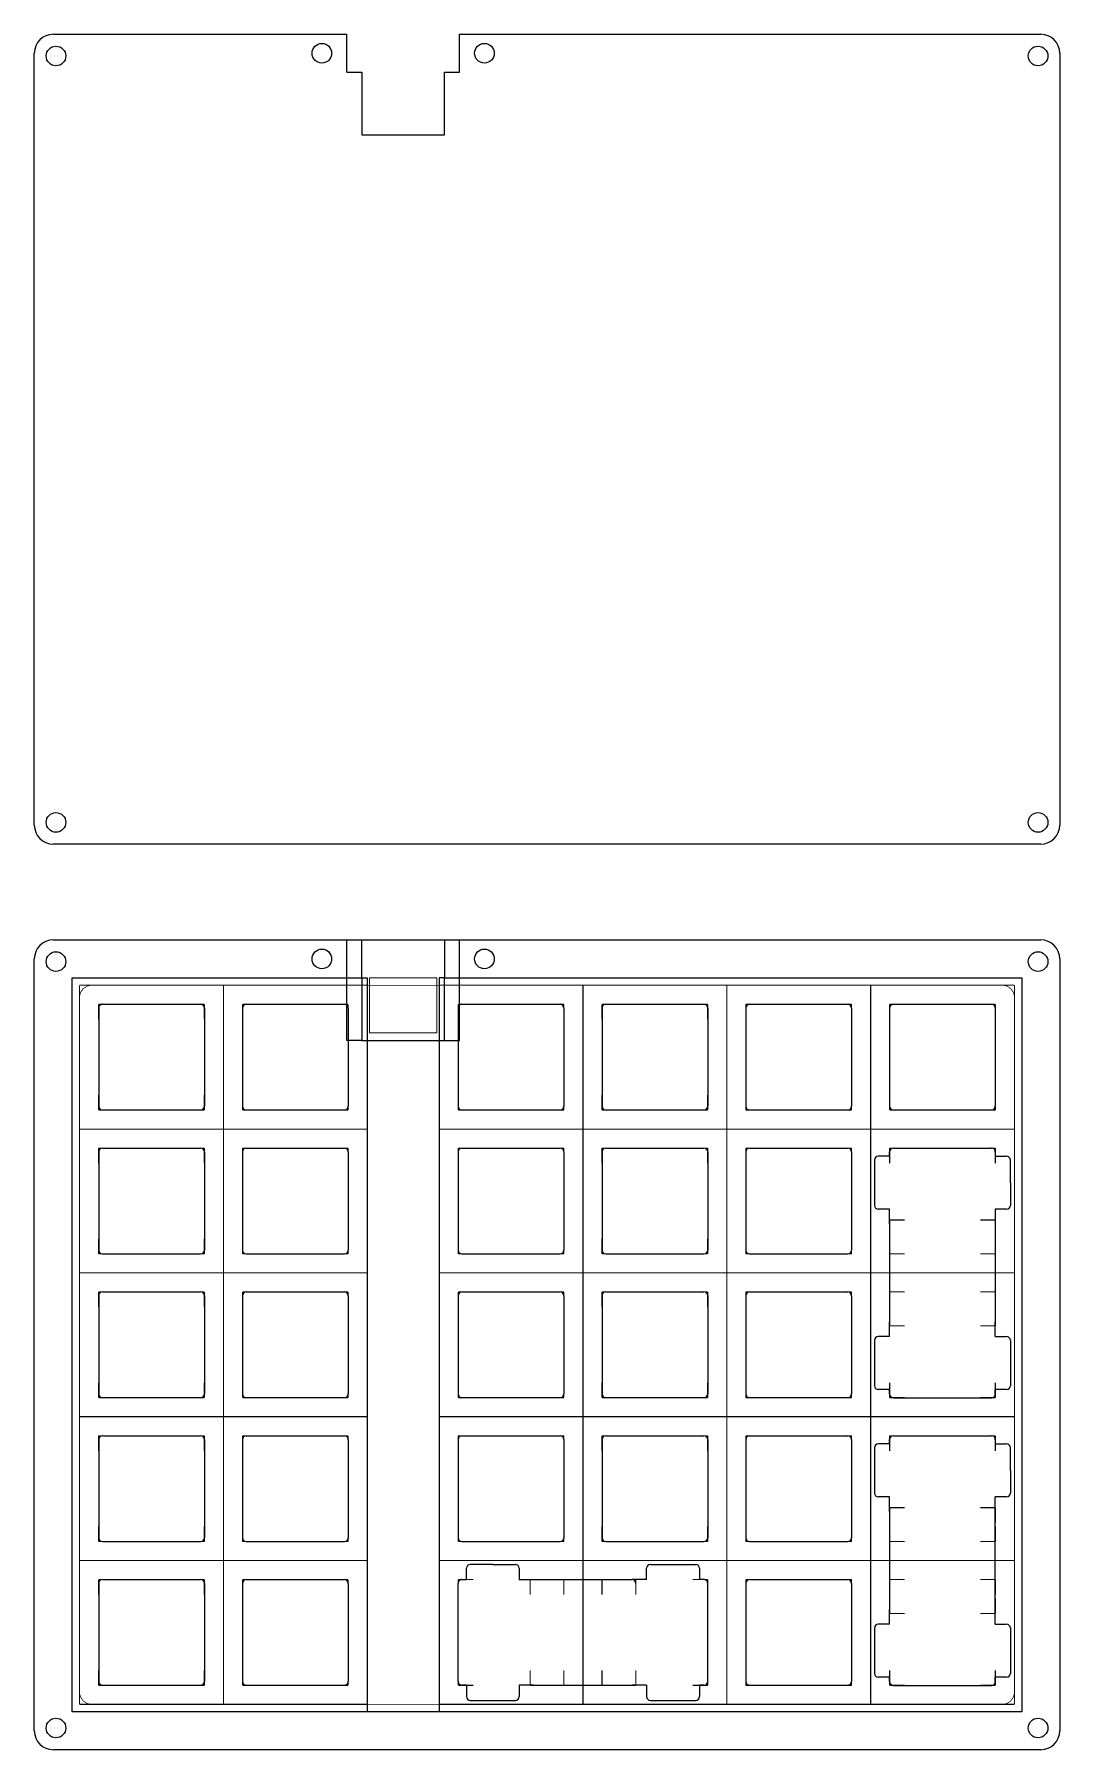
# Model space of a CAD drawing. Header units: millimetres. Extents: x 45 to 619, y 20 to 248.
# Drawn here: x 45.3 to 181.1, y 20.4 to 247.6 of the extents above; entities that cross this region are included whole.
import ezdxf

# ---------------------------------------------------------------- set-up
doc = ezdxf.new("R2010")
doc.units = ezdxf.units.MM

msp = doc.modelspace()

# ---------------------------------------------------------------- linework, layer by layer
for p, q in [((47.75, 247.56), (50.25, 247.56)), ((50.25, 247.56), (86.64, 247.56)), ((86.64, 242.55), (86.64, 247.56)), ((101.58, 247.56), (176.08, 247.56)), ((101.58, 242.55), (101.58, 247.56)), ((176.08, 247.56), (178.58, 247.56)), ((45.25, 142.81), (45.25, 245.06)), ((181.08, 245.06), (181.08, 145.31)), ((86.64, 242.55), (88.64, 242.55)), ((88.64, 242.55), (88.64, 235.25)), ((99.58, 234.25), (99.58, 242.55)), ((99.58, 242.55), (101.58, 242.55)), ((88.64, 235.25), (88.64, 234.25)), ((88.64, 234.25), (98.58, 234.25)), ((98.58, 234.25), (99.58, 234.25)), ((181.08, 145.31), (181.08, 142.81)), ((50.25, 140.31), (47.75, 140.31)), ((178.58, 140.31), (50.25, 140.31)), ((47.75, 127.61), (50.25, 127.61)), ((50.25, 127.61), (88.64, 127.61)), ((86.64, 122.6), (86.64, 127.61)), ((88.64, 122.6), (88.64, 127.61)), ((88.64, 127.61), (99.58, 127.61)), ((99.58, 127.61), (99.58, 122.6)), ((99.58, 127.61), (176.08, 127.61)), ((101.58, 122.6), (101.58, 127.61)), ((176.08, 127.61), (178.58, 127.61)), ((45.25, 22.86), (45.25, 125.11)), ((181.08, 125.11), (181.08, 25.36)), ((50.25, 25.36), (50.25, 122.61)), ((50.25, 122.61), (51.25, 122.61)), ((51.25, 122.61), (88.64, 122.6)), ((86.64, 114.3), (86.64, 122.6)), ((88.64, 122.6), (88.64, 115.3)), ((88.64, 122.6), (89.34, 122.6)), ((89.34, 122.6), (89.35, 26.36)), ((99.58, 122.6), (98.88, 122.6)), ((98.88, 122.6), (98.88, 25.36)), ((99.58, 114.3), (99.58, 122.6)), ((99.58, 122.6), (175.08, 122.6)), ((101.58, 114.3), (101.58, 122.6)), ((175.08, 122.6), (176.08, 122.6)), ((176.08, 122.6), (176.08, 26.36)), ((53.78, 118.59), (53.78, 105.59)), ((54.28, 119.09), (67.28, 119.09)), ((67.78, 118.59), (67.78, 105.59)), ((72.83, 118.59), (72.83, 105.59)), ((73.33, 119.09), (86.33, 119.09)), ((86.83, 118.59), (86.83, 105.59)), ((101.4, 118.59), (101.4, 105.59)), ((101.9, 119.09), (114.9, 119.09)), ((115.4, 118.59), (115.4, 105.59)), ((120.45, 118.59), (120.45, 105.59)), ((120.95, 119.09), (133.95, 119.09)), ((134.45, 118.59), (134.45, 105.59)), ((139.5, 118.59), (139.5, 105.59)), ((140, 119.09), (153, 119.09)), ((153.5, 118.59), (153.5, 105.59)), ((158.55, 118.59), (158.55, 105.59)), ((159.05, 119.09), (172.05, 119.09)), ((172.55, 118.59), (172.55, 105.59)), ((88.64, 114.3), (86.64, 114.3)), ((88.64, 115.3), (88.64, 114.3)), ((88.64, 114.3), (98.58, 114.3)), ((98.58, 114.3), (99.58, 114.3)), ((99.58, 114.3), (101.58, 114.3)), ((54.28, 105.09), (67.28, 105.09)), ((73.33, 105.09), (86.33, 105.09)), ((101.9, 105.09), (114.9, 105.09)), ((120.95, 105.09), (133.95, 105.09)), ((140, 105.09), (153, 105.09)), ((159.05, 105.09), (172.05, 105.09)), ((54.28, 100.04), (67.28, 100.04)), ((73.33, 100.04), (86.33, 100.04)), ((101.9, 100.04), (114.9, 100.04)), ((120.95, 100.04), (133.95, 100.04)), ((140, 100.04), (153, 100.04)), ((159.05, 100.04), (172.05, 100.04)), ((172.55, 100.04), (172.55, 100.04)), ((53.78, 99.54), (53.78, 86.54)), ((67.78, 99.54), (67.78, 86.54)), ((72.83, 99.54), (72.83, 86.54)), ((86.83, 99.54), (86.83, 86.54)), ((101.4, 99.54), (101.4, 86.54)), ((115.4, 99.54), (115.4, 86.54)), ((120.45, 99.54), (120.45, 86.54)), ((134.45, 99.54), (134.45, 86.54)), ((139.5, 99.54), (139.5, 86.54)), ((153.5, 99.54), (153.5, 86.54)), ((156.55, 98.45), (156.55, 92.45)), ((158.55, 98.95), (157.05, 98.95)), ((158.55, 98.95), (158.55, 99.54)), ((172.55, 99.54), (172.55, 98.95)), ((172.55, 99.54), (172.55, 99.54)), ((172.55, 98.95), (174.05, 98.95)), ((174.55, 95.45), (174.55, 98.45)), ((174.55, 95.45), (174.55, 92.45)), ((158.55, 91.95), (157.05, 91.95)), ((158.55, 90.01), (158.55, 91.95)), ((174.05, 91.95), (172.55, 91.95)), ((172.55, 91.95), (172.55, 90.01)), ((158.55, 90.01), (158.55, 77.01)), ((172.55, 90.01), (172.55, 77.01)), ((54.28, 86.04), (67.28, 86.04)), ((73.33, 86.04), (86.33, 86.04)), ((101.9, 86.04), (114.9, 86.04)), ((120.95, 86.04), (133.95, 86.04)), ((140, 86.04), (153, 86.04)), ((53.78, 80.49), (53.78, 67.49)), ((54.28, 80.99), (67.28, 80.99)), ((67.78, 80.49), (67.78, 67.49)), ((72.83, 80.49), (72.83, 67.49)), ((73.33, 80.99), (86.33, 80.99)), ((86.83, 80.49), (86.83, 67.49)), ((101.4, 80.49), (101.4, 67.49)), ((101.9, 80.99), (114.9, 80.99)), ((115.4, 80.49), (115.4, 67.49)), ((120.45, 80.49), (120.45, 67.49)), ((120.95, 80.99), (133.95, 80.99)), ((134.45, 80.49), (134.45, 67.49)), ((139.5, 80.49), (139.5, 67.49)), ((140, 80.99), (153, 80.99)), ((153.5, 80.49), (153.5, 67.49)), ((158.55, 75.07), (157.05, 75.07)), ((158.55, 75.07), (158.55, 77.01)), ((172.55, 75.07), (172.55, 77.01)), ((172.55, 75.07), (174.05, 75.07)), ((156.55, 74.57), (156.55, 68.57)), ((174.55, 74.57), (174.55, 72)), ((174.55, 72), (174.55, 68.57)), ((54.28, 66.99), (67.28, 66.99)), ((73.33, 66.99), (86.33, 66.99)), ((101.9, 66.99), (114.9, 66.99)), ((120.95, 66.99), (133.95, 66.99)), ((140, 66.99), (153, 66.99)), ((158.55, 68.07), (157.05, 68.07)), ((158.55, 67.48), (158.55, 68.07)), ((159.05, 66.98), (172.05, 66.98)), ((172.55, 67.48), (172.55, 68.07)), ((174.05, 68.07), (172.55, 68.07)), ((172.55, 66.98), (172.55, 66.98)), ((172.55, 66.98), (172.55, 66.98)), ((53.78, 61.44), (53.78, 48.44)), ((54.28, 61.94), (67.28, 61.94)), ((67.78, 61.44), (67.78, 48.44)), ((72.83, 61.44), (72.83, 48.44)), ((73.33, 61.94), (86.33, 61.94)), ((86.83, 61.44), (86.83, 48.44)), ((101.4, 61.44), (101.4, 48.44)), ((101.9, 61.94), (114.9, 61.94)), ((115.4, 61.44), (115.4, 48.44)), ((120.45, 61.44), (120.45, 48.44)), ((120.95, 61.94), (133.95, 61.94)), ((134.45, 61.44), (134.45, 48.44)), ((139.5, 61.44), (139.5, 48.44)), ((140, 61.94), (153, 61.94)), ((153.5, 61.44), (153.5, 48.44)), ((158.55, 60.85), (158.55, 61.44)), ((159.05, 61.94), (172.05, 61.94)), ((172.55, 61.94), (172.55, 61.94)), ((172.55, 61.44), (172.55, 60.85)), ((172.55, 61.44), (172.55, 61.44)), ((156.55, 60.35), (156.55, 54.35)), ((158.55, 60.85), (157.05, 60.85)), ((172.55, 60.85), (174.05, 60.85)), ((174.55, 57.35), (174.55, 60.35)), ((174.55, 57.35), (174.55, 54.35)), ((158.55, 53.85), (157.05, 53.85)), ((158.55, 51.91), (158.55, 53.85)), ((174.05, 53.85), (172.55, 53.85)), ((172.55, 38.91), (172.55, 53.85)), ((158.55, 51.91), (158.55, 38.91)), ((54.28, 47.94), (67.28, 47.94)), ((73.33, 47.94), (86.33, 47.94)), ((101.9, 47.94), (114.9, 47.94)), ((120.95, 47.94), (133.95, 47.94)), ((140, 47.94), (153, 47.94)), ((102.49, 42.88), (102.49, 44.39)), ((105.99, 44.89), (102.99, 44.89)), ((105.99, 44.89), (108.99, 44.89)), ((109.49, 44.39), (109.49, 42.89)), ((126.36, 42.89), (126.36, 44.39)), ((126.86, 44.89), (129.44, 44.89)), ((129.44, 44.89), (132.86, 44.89)), ((133.36, 44.39), (133.36, 42.88)), ((53.78, 42.39), (53.78, 29.39)), ((54.28, 42.89), (67.28, 42.89)), ((67.78, 42.39), (67.78, 29.39)), ((72.83, 42.39), (72.83, 29.39)), ((73.33, 42.89), (86.33, 42.89)), ((86.83, 42.39), (86.83, 29.39)), ((101.4, 42.88), (101.4, 42.89)), ((101.4, 29.39), (101.4, 42.39)), ((101.9, 42.89), (102.49, 42.89)), ((101.9, 42.89), (101.9, 42.88)), ((109.49, 42.89), (111.43, 42.89)), ((111.43, 42.89), (124.43, 42.89)), ((126.36, 42.89), (124.43, 42.89)), ((133.95, 42.89), (133.36, 42.89)), ((134.45, 42.88), (134.45, 42.89)), ((134.45, 42.89), (134.45, 42.88)), ((134.45, 29.39), (134.45, 42.39)), ((139.5, 42.39), (139.5, 29.39)), ((140, 42.89), (153, 42.89)), ((153.5, 42.39), (153.5, 29.39)), ((158.55, 36.97), (158.55, 38.91)), ((172.55, 36.97), (172.55, 38.91)), ((156.55, 36.47), (156.55, 30.47)), ((158.55, 36.97), (157.05, 36.97)), ((172.55, 36.97), (174.05, 36.97)), ((174.55, 36.47), (174.55, 33.9)), ((174.55, 33.9), (174.55, 30.47)), ((158.55, 29.97), (157.05, 29.97)), ((158.55, 29.38), (158.55, 29.97)), ((172.55, 29.38), (172.55, 29.97)), ((174.05, 29.97), (172.55, 29.97)), ((54.28, 28.89), (67.28, 28.89)), ((73.33, 28.89), (86.33, 28.89)), ((102.49, 28.89), (101.9, 28.89)), ((102.49, 28.89), (102.49, 27.39)), ((109.49, 28.89), (109.49, 27.39)), ((111.43, 28.89), (109.49, 28.89)), ((111.43, 28.89), (124.43, 28.89)), ((126.36, 28.89), (124.43, 28.89)), ((126.36, 28.89), (126.36, 27.39)), ((133.36, 28.89), (133.36, 27.39)), ((133.95, 28.89), (133.36, 28.89)), ((140, 28.89), (153, 28.89)), ((159.05, 28.88), (172.05, 28.88)), ((172.55, 28.88), (172.55, 28.88)), ((172.55, 28.88), (172.55, 28.88)), ((51.25, 25.36), (50.25, 25.36)), ((176.08, 25.36), (51.25, 25.36)), ((89.35, 26.36), (89.35, 25.36)), ((102.99, 26.89), (108.99, 26.89)), ((126.86, 26.89), (132.86, 26.89)), ((176.08, 26.36), (176.08, 25.36)), ((181.08, 25.36), (181.08, 22.86)), ((50.25, 20.36), (47.75, 20.36)), ((178.58, 20.36), (50.25, 20.36))]:
    msp.add_line(p, q)
at = {"color": 241, "true_color": 0xf7abae}
for points, const_width in [([(51.25, 121.61), (70.3, 121.61)], 0.15), ([(51.25, 102.56), (51.25, 121.61)], 0.15), ([(52.84, 121.61), (52.68, 121.61), (52.22, 121.49), (51.72, 121.15), (51.38, 120.64), (51.25, 120.18), (51.25, 120.02)], 0.1), ([(52.84, 121.61), (173.49, 121.61)], 0.1), ([(70.3, 121.61), (70.3, 102.56)], 0.15), ([(70.3, 121.61), (89.35, 121.61)], 0.15), ([(70.3, 102.56), (70.3, 121.61)], 0.15), ([(89.35, 121.61), (89.35, 102.56)], 0.15), ([(89.64, 122.6), (98.58, 122.6)], 0.15), ([(89.64, 122.6), (89.64, 115.3)], 0.15), ([(98.58, 122.6), (98.58, 115.3)], 0.15), ([(98.88, 121.61), (117.93, 121.61)], 0.15), ([(98.88, 102.56), (98.88, 121.61)], 0.15), ([(117.93, 102.56), (117.93, 121.61)], 0.15), ([(117.93, 121.61), (136.98, 121.61)], 0.15), ([(117.93, 121.61), (117.93, 102.56)], 0.15), ([(136.98, 121.61), (136.98, 102.56)], 0.15), ([(136.98, 102.56), (136.98, 121.61)], 0.15), ([(136.98, 121.61), (156.03, 121.61)], 0.15), ([(156.03, 102.56), (156.03, 121.61)], 0.15), ([(156.03, 121.61), (175.08, 121.61)], 0.15), ([(156.03, 121.61), (156.03, 102.56)], 0.15), ([(175.08, 120.02), (175.08, 120.18), (174.95, 120.64), (174.61, 121.15), (174.11, 121.49), (173.64, 121.61), (173.49, 121.61)], 0.1), ([(175.08, 121.61), (175.08, 102.56)], 0.15), ([(51.25, 27.95), (51.25, 120.02)], 0.1), ([(55.78, 119.09), (53.78, 119.09)], 0.15), ([(53.78, 119.09), (53.78, 117.08)], 0.15), ([(65.78, 119.09), (67.77, 119.09)], 0.15), ([(67.77, 119.09), (67.77, 117.08)], 0.15), ([(72.83, 119.09), (72.83, 117.08)], 0.15), ([(74.83, 119.09), (72.83, 119.09)], 0.15), ([(84.83, 119.09), (86.82, 119.09)], 0.15), ([(86.82, 119.09), (86.82, 117.08)], 0.15), ([(101.4, 119.09), (101.4, 117.08)], 0.15), ([(103.4, 119.09), (101.4, 119.09)], 0.15), ([(113.4, 119.09), (115.4, 119.09)], 0.15), ([(115.4, 119.09), (115.4, 117.08)], 0.15), ([(120.45, 119.09), (120.45, 117.08)], 0.15), ([(122.45, 119.09), (120.45, 119.09)], 0.15), ([(132.45, 119.09), (134.45, 119.09)], 0.15), ([(134.45, 119.09), (134.45, 117.08)], 0.15), ([(139.5, 119.09), (139.5, 117.08)], 0.15), ([(141.5, 119.09), (139.5, 119.09)], 0.15), ([(151.5, 119.09), (153.5, 119.09)], 0.15), ([(153.5, 119.09), (153.5, 117.08)], 0.15), ([(158.55, 119.09), (158.55, 117.08)], 0.15), ([(160.55, 119.09), (158.55, 119.09)], 0.15), ([(170.55, 119.09), (172.55, 119.09)], 0.15), ([(172.55, 119.09), (172.55, 117.08)], 0.15), ([(175.08, 120.02), (175.08, 27.95)], 0.1), ([(89.64, 115.3), (98.58, 115.3)], 0.15), ([(53.78, 107.09), (53.78, 105.08)], 0.15), ([(67.77, 105.08), (67.77, 107.09)], 0.15), ([(72.83, 107.09), (72.83, 105.08)], 0.15), ([(86.82, 105.08), (86.82, 107.09)], 0.15), ([(101.4, 107.09), (101.4, 105.08)], 0.15), ([(115.4, 105.08), (115.4, 107.09)], 0.15), ([(120.45, 107.09), (120.45, 105.08)], 0.15), ([(134.45, 105.08), (134.45, 107.09)], 0.15), ([(139.5, 107.09), (139.5, 105.08)], 0.15), ([(153.5, 105.08), (153.5, 107.09)], 0.15), ([(158.55, 107.09), (158.55, 105.08)], 0.15), ([(172.55, 105.08), (172.55, 107.09)], 0.15), ([(53.78, 105.08), (55.78, 105.08)], 0.15), ([(65.78, 105.08), (67.77, 105.08)], 0.15), ([(72.83, 105.08), (74.83, 105.08)], 0.15), ([(84.83, 105.08), (86.82, 105.08)], 0.15), ([(101.4, 105.08), (103.4, 105.08)], 0.15), ([(113.4, 105.08), (115.4, 105.08)], 0.15), ([(120.45, 105.08), (122.45, 105.08)], 0.15), ([(132.45, 105.08), (134.45, 105.08)], 0.15), ([(139.5, 105.08), (141.5, 105.08)], 0.15), ([(151.5, 105.08), (153.5, 105.08)], 0.15), ([(158.55, 105.08), (160.55, 105.08)], 0.15), ([(170.55, 105.08), (172.55, 105.08)], 0.15), ([(70.3, 102.56), (51.25, 102.56)], 0.15), ([(51.25, 102.56), (70.3, 102.56)], 0.15), ([(51.25, 83.51), (51.25, 102.56)], 0.15), ([(89.35, 102.56), (70.3, 102.56)], 0.15), ([(70.3, 102.56), (89.35, 102.56)], 0.15), ([(70.3, 83.51), (70.3, 102.56)], 0.15), ([(70.3, 102.56), (70.3, 83.51)], 0.15), ([(89.35, 102.56), (89.35, 83.51)], 0.15), ([(98.88, 83.51), (98.88, 102.56)], 0.15), ([(98.88, 102.56), (117.93, 102.56)], 0.15), ([(117.93, 102.56), (98.88, 102.56)], 0.15), ([(136.98, 102.56), (117.93, 102.56)], 0.15), ([(117.93, 102.56), (117.93, 83.51)], 0.15), ([(117.93, 83.51), (117.93, 102.56)], 0.15), ([(117.93, 102.56), (136.98, 102.56)], 0.15), ([(156.03, 102.56), (136.98, 102.56)], 0.15), ([(136.98, 102.56), (156.03, 102.56)], 0.15), ([(136.98, 83.51), (136.98, 102.56)], 0.15), ([(136.98, 102.56), (136.98, 83.51)], 0.15), ([(156.03, 102.56), (175.08, 102.56)], 0.15), ([(156.03, 83.51), (156.03, 102.56)], 0.15), ([(175.08, 102.56), (156.03, 102.56)], 0.15), ([(156.03, 102.56), (156.03, 83.51)], 0.15), ([(156.03, 64.46), (156.03, 102.56)], 0.15), ([(156.03, 102.56), (175.08, 102.56)], 0.15), ([(175.08, 102.56), (175.08, 83.51)], 0.15), ([(175.08, 64.46), (175.08, 102.56)], 0.15), ([(55.78, 100.04), (53.78, 100.04)], 0.15), ([(53.78, 100.04), (53.78, 98.03)], 0.15), ([(65.78, 100.04), (67.77, 100.04)], 0.15), ([(67.77, 100.04), (67.77, 98.03)], 0.15), ([(74.83, 100.04), (72.83, 100.04)], 0.15), ([(72.83, 100.04), (72.83, 98.03)], 0.15), ([(84.83, 100.04), (86.82, 100.04)], 0.15), ([(86.82, 100.04), (86.82, 98.03)], 0.15), ([(103.4, 100.04), (101.4, 100.04)], 0.15), ([(101.4, 100.04), (101.4, 98.03)], 0.15), ([(113.4, 100.04), (115.4, 100.04)], 0.15), ([(115.4, 100.04), (115.4, 98.03)], 0.15), ([(120.45, 100.04), (120.45, 98.03)], 0.15), ([(122.45, 100.04), (120.45, 100.04)], 0.15), ([(132.45, 100.04), (134.45, 100.04)], 0.15), ([(134.45, 100.04), (134.45, 98.03)], 0.15), ([(139.5, 100.04), (139.5, 98.03)], 0.15), ([(141.5, 100.04), (139.5, 100.04)], 0.15), ([(151.5, 100.04), (153.5, 100.04)], 0.15), ([(153.5, 100.04), (153.5, 98.03)], 0.15), ([(158.55, 100.04), (158.55, 98.03)], 0.15), ([(160.55, 100.04), (158.55, 100.04)], 0.15), ([(170.55, 100.04), (172.55, 100.04)], 0.15), ([(172.55, 100.04), (172.55, 98.03)], 0.15), ([(158.55, 90.51), (160.55, 90.51)], 0.15), ([(158.55, 88.51), (158.55, 90.51)], 0.15), ([(172.55, 90.51), (170.55, 90.51)], 0.15), ([(172.55, 88.51), (172.55, 90.51)], 0.15), ([(53.78, 88.04), (53.78, 86.03)], 0.15), ([(67.77, 86.03), (67.77, 88.04)], 0.15), ([(72.83, 88.04), (72.83, 86.03)], 0.15), ([(86.82, 86.03), (86.82, 88.04)], 0.15), ([(101.4, 88.04), (101.4, 86.03)], 0.15), ([(115.4, 86.03), (115.4, 88.04)], 0.15), ([(120.45, 88.04), (120.45, 86.03)], 0.15), ([(134.45, 86.03), (134.45, 88.04)], 0.15), ([(139.5, 88.04), (139.5, 86.03)], 0.15), ([(153.5, 86.03), (153.5, 88.04)], 0.15), ([(158.55, 88.04), (158.55, 86.03)], 0.15), ([(172.55, 86.03), (172.55, 88.04)], 0.15), ([(53.78, 86.03), (55.78, 86.03)], 0.15), ([(65.78, 86.03), (67.77, 86.03)], 0.15), ([(72.83, 86.03), (74.83, 86.03)], 0.15), ([(84.83, 86.03), (86.82, 86.03)], 0.15), ([(101.4, 86.03), (103.4, 86.03)], 0.15), ([(113.4, 86.03), (115.4, 86.03)], 0.15), ([(120.45, 86.03), (122.45, 86.03)], 0.15), ([(132.45, 86.03), (134.45, 86.03)], 0.15), ([(139.5, 86.03), (141.5, 86.03)], 0.15), ([(151.5, 86.03), (153.5, 86.03)], 0.15), ([(158.55, 86.03), (160.55, 86.03)], 0.15), ([(170.55, 86.03), (172.55, 86.03)], 0.15), ([(51.25, 64.46), (51.25, 83.51)], 0.15), ([(51.25, 83.51), (70.3, 83.51)], 0.15), ([(70.3, 83.51), (51.25, 83.51)], 0.15), ([(89.35, 83.51), (70.3, 83.51)], 0.15), ([(70.3, 83.51), (89.35, 83.51)], 0.15), ([(70.3, 64.46), (70.3, 83.51)], 0.15), ([(70.3, 83.51), (70.3, 64.46)], 0.15), ([(89.35, 83.51), (89.35, 64.46)], 0.15), ([(98.88, 64.46), (98.88, 83.51)], 0.15), ([(98.88, 83.51), (117.93, 83.51)], 0.15), ([(117.93, 83.51), (98.88, 83.51)], 0.15), ([(117.93, 83.51), (136.98, 83.51)], 0.15), ([(117.93, 64.46), (117.93, 83.51)], 0.15), ([(117.93, 83.51), (117.93, 64.46)], 0.15), ([(136.98, 83.51), (117.93, 83.51)], 0.15), ([(136.98, 83.51), (136.98, 64.46)], 0.15), ([(156.03, 83.51), (136.98, 83.51)], 0.15), ([(136.98, 64.46), (136.98, 83.51)], 0.15), ([(136.98, 83.51), (156.03, 83.51)], 0.15), ([(156.03, 64.46), (156.03, 83.51)], 0.15), ([(156.03, 83.51), (175.08, 83.51)], 0.15), ([(175.08, 83.51), (156.03, 83.51)], 0.15), ([(156.03, 83.51), (156.03, 64.46)], 0.15), ([(175.08, 83.51), (175.08, 64.46)], 0.15), ([(55.78, 80.99), (53.78, 80.99)], 0.15), ([(53.78, 80.99), (53.78, 78.98)], 0.15), ([(65.78, 80.99), (67.77, 80.99)], 0.15), ([(67.77, 80.99), (67.77, 78.98)], 0.15), ([(74.83, 80.99), (72.83, 80.99)], 0.15), ([(72.83, 80.99), (72.83, 78.98)], 0.15), ([(84.83, 80.99), (86.82, 80.99)], 0.15), ([(86.82, 80.99), (86.82, 78.98)], 0.15), ([(103.4, 80.99), (101.4, 80.99)], 0.15), ([(101.4, 80.99), (101.4, 78.98)], 0.15), ([(113.4, 80.99), (115.4, 80.99)], 0.15), ([(115.4, 80.99), (115.4, 78.98)], 0.15), ([(120.45, 80.99), (120.45, 78.98)], 0.15), ([(122.45, 80.99), (120.45, 80.99)], 0.15), ([(132.45, 80.99), (134.45, 80.99)], 0.15), ([(134.45, 80.99), (134.45, 78.98)], 0.15), ([(141.5, 80.99), (139.5, 80.99)], 0.15), ([(139.5, 80.99), (139.5, 78.98)], 0.15), ([(151.5, 80.99), (153.5, 80.99)], 0.15), ([(153.5, 80.99), (153.5, 78.98)], 0.15), ([(158.55, 80.99), (158.55, 78.98)], 0.15), ([(160.55, 80.99), (158.55, 80.99)], 0.15), ([(170.55, 80.99), (172.55, 80.99)], 0.15), ([(172.55, 80.99), (172.55, 78.98)], 0.15), ([(158.55, 78.51), (158.55, 76.51)], 0.15), ([(172.55, 76.51), (172.55, 78.51)], 0.15), ([(158.55, 76.51), (160.55, 76.51)], 0.15), ([(170.55, 76.51), (172.55, 76.51)], 0.15), ([(53.78, 68.99), (53.78, 66.98)], 0.15), ([(67.77, 66.98), (67.77, 68.99)], 0.15), ([(72.83, 68.99), (72.83, 66.98)], 0.15), ([(86.82, 66.98), (86.82, 68.99)], 0.15), ([(101.4, 68.99), (101.4, 66.98)], 0.15), ([(115.4, 66.98), (115.4, 68.99)], 0.15), ([(120.45, 68.99), (120.45, 66.98)], 0.15), ([(134.45, 66.98), (134.45, 68.99)], 0.15), ([(139.5, 68.99), (139.5, 66.98)], 0.15), ([(153.5, 66.98), (153.5, 68.99)], 0.15), ([(158.55, 68.99), (158.55, 66.98)], 0.15), ([(172.55, 66.98), (172.55, 68.99)], 0.15), ([(53.78, 66.98), (55.78, 66.98)], 0.15), ([(65.78, 66.98), (67.77, 66.98)], 0.15), ([(72.83, 66.98), (74.83, 66.98)], 0.15), ([(84.83, 66.98), (86.82, 66.98)], 0.15), ([(101.4, 66.98), (103.4, 66.98)], 0.15), ([(113.4, 66.98), (115.4, 66.98)], 0.15), ([(120.45, 66.98), (122.45, 66.98)], 0.15), ([(132.45, 66.98), (134.45, 66.98)], 0.15), ([(139.5, 66.98), (141.5, 66.98)], 0.15), ([(151.5, 66.98), (153.5, 66.98)], 0.15), ([(158.55, 66.98), (160.55, 66.98)], 0.15), ([(170.55, 66.98), (172.55, 66.98)], 0.15), ([(70.3, 64.46), (51.25, 64.46)], 0.15), ([(51.25, 64.46), (70.3, 64.46)], 0.15), ([(51.25, 45.41), (51.25, 64.46)], 0.15), ([(70.3, 45.41), (70.3, 64.46)], 0.15), ([(70.3, 64.46), (89.35, 64.46)], 0.15), ([(89.35, 64.46), (70.3, 64.46)], 0.15), ([(70.3, 64.46), (70.3, 45.41)], 0.15), ([(89.35, 64.46), (89.35, 45.41)], 0.15), ([(117.93, 64.46), (98.88, 64.46)], 0.15), ([(98.88, 64.46), (117.93, 64.46)], 0.15), ([(98.88, 45.41), (98.88, 64.46)], 0.15), ([(136.98, 64.46), (117.93, 64.46)], 0.15), ([(117.93, 64.46), (117.93, 45.41)], 0.15), ([(117.93, 45.41), (117.93, 64.46)], 0.15), ([(117.93, 64.46), (136.98, 64.46)], 0.15), ([(156.03, 64.46), (136.98, 64.46)], 0.15), ([(136.98, 64.46), (136.98, 45.41)], 0.15), ([(136.98, 45.41), (136.98, 64.46)], 0.15), ([(136.98, 64.46), (156.03, 64.46)], 0.15), ([(156.03, 45.41), (156.03, 64.46)], 0.15), ([(156.03, 64.46), (175.08, 64.46)], 0.15), ([(175.08, 64.46), (156.03, 64.46)], 0.15), ([(156.03, 64.46), (175.08, 64.46)], 0.15), ([(156.03, 26.36), (156.03, 64.46)], 0.15), ([(175.08, 64.46), (156.03, 64.46)], 0.15), ([(156.03, 64.46), (156.03, 45.41)], 0.15), ([(175.08, 64.46), (175.08, 45.41)], 0.15), ([(175.08, 26.36), (175.08, 64.46)], 0.15), ([(53.78, 61.94), (53.78, 59.93)], 0.15), ([(55.78, 61.94), (53.78, 61.94)], 0.15), ([(65.78, 61.94), (67.77, 61.94)], 0.15), ([(67.77, 61.94), (67.77, 59.93)], 0.15), ([(72.83, 61.94), (72.83, 59.93)], 0.15), ([(74.83, 61.94), (72.83, 61.94)], 0.15), ([(84.83, 61.94), (86.82, 61.94)], 0.15), ([(86.82, 61.94), (86.82, 59.93)], 0.15), ([(103.4, 61.94), (101.4, 61.94)], 0.15), ([(101.4, 61.94), (101.4, 59.93)], 0.15), ([(113.4, 61.94), (115.4, 61.94)], 0.15), ([(115.4, 61.94), (115.4, 59.93)], 0.15), ([(122.45, 61.94), (120.45, 61.94)], 0.15), ([(120.45, 61.94), (120.45, 59.93)], 0.15), ([(132.45, 61.94), (134.45, 61.94)], 0.15), ([(134.45, 61.94), (134.45, 59.93)], 0.15), ([(139.5, 61.94), (139.5, 59.93)], 0.15), ([(141.5, 61.94), (139.5, 61.94)], 0.15), ([(151.5, 61.94), (153.5, 61.94)], 0.15), ([(153.5, 61.94), (153.5, 59.93)], 0.15), ([(158.55, 61.94), (158.55, 59.93)], 0.15), ([(160.55, 61.94), (158.55, 61.94)], 0.15), ([(170.55, 61.94), (172.55, 61.94)], 0.15), ([(172.55, 61.94), (172.55, 59.93)], 0.15), ([(158.55, 52.41), (160.55, 52.41)], 0.15), ([(158.55, 50.41), (158.55, 52.41)], 0.15), ([(172.55, 52.41), (170.55, 52.41)], 0.15), ([(172.55, 50.41), (172.55, 52.41)], 0.15), ([(53.78, 49.94), (53.78, 47.93)], 0.15), ([(67.77, 47.93), (67.77, 49.94)], 0.15), ([(72.83, 49.94), (72.83, 47.93)], 0.15), ([(86.82, 47.93), (86.82, 49.94)], 0.15), ([(101.4, 49.94), (101.4, 47.93)], 0.15), ([(115.4, 47.93), (115.4, 49.94)], 0.15), ([(120.45, 49.94), (120.45, 47.93)], 0.15), ([(134.45, 47.93), (134.45, 49.94)], 0.15), ([(139.5, 49.94), (139.5, 47.93)], 0.15), ([(153.5, 47.93), (153.5, 49.94)], 0.15), ([(158.55, 49.94), (158.55, 47.93)], 0.15), ([(172.55, 47.93), (172.55, 49.94)], 0.15), ([(53.78, 47.93), (55.78, 47.93)], 0.15), ([(65.78, 47.93), (67.77, 47.93)], 0.15), ([(72.83, 47.93), (74.83, 47.93)], 0.15), ([(84.83, 47.93), (86.82, 47.93)], 0.15), ([(101.4, 47.93), (103.4, 47.93)], 0.15), ([(113.4, 47.93), (115.4, 47.93)], 0.15), ([(120.45, 47.93), (122.45, 47.93)], 0.15), ([(132.45, 47.93), (134.45, 47.93)], 0.15), ([(139.5, 47.93), (141.5, 47.93)], 0.15), ([(151.5, 47.93), (153.5, 47.93)], 0.15), ([(158.55, 47.93), (160.55, 47.93)], 0.15), ([(170.55, 47.93), (172.55, 47.93)], 0.15), ([(51.25, 45.41), (70.3, 45.41)], 0.15), ([(51.25, 26.36), (51.25, 45.41)], 0.15), ([(70.3, 45.41), (51.25, 45.41)], 0.15), ([(89.35, 45.41), (70.3, 45.41)], 0.15), ([(70.3, 45.41), (70.3, 26.36)], 0.15), ([(70.3, 26.36), (70.3, 45.41)], 0.15), ([(70.3, 45.41), (89.35, 45.41)], 0.15), ([(89.35, 45.41), (89.35, 26.36)], 0.15), ([(98.88, 45.41), (117.93, 45.41)], 0.15), ([(98.88, 26.36), (98.88, 45.41)], 0.15), ([(98.88, 45.41), (136.98, 45.41)], 0.15), ([(98.88, 26.36), (98.88, 45.41)], 0.15), ([(117.93, 45.41), (98.88, 45.41)], 0.15), ([(117.93, 45.41), (117.93, 26.36)], 0.15), ([(117.93, 26.36), (117.93, 45.41)], 0.15), ([(117.93, 45.41), (136.98, 45.41)], 0.15), ([(136.98, 45.41), (117.93, 45.41)], 0.15), ([(136.98, 45.41), (156.03, 45.41)], 0.15), ([(136.98, 26.36), (136.98, 45.41)], 0.15), ([(136.98, 45.41), (136.98, 26.36)], 0.15), ([(136.98, 45.41), (136.98, 26.36)], 0.15), ([(156.03, 45.41), (136.98, 45.41)], 0.15), ([(175.08, 45.41), (156.03, 45.41)], 0.15), ([(156.03, 45.41), (156.03, 26.36)], 0.15), ([(156.03, 26.36), (156.03, 45.41)], 0.15), ([(156.03, 45.41), (175.08, 45.41)], 0.15), ([(175.08, 45.41), (175.08, 26.36)], 0.15), ([(53.78, 42.89), (53.78, 40.88)], 0.15), ([(55.78, 42.89), (53.78, 42.89)], 0.15), ([(65.78, 42.89), (67.77, 42.89)], 0.15), ([(67.77, 42.89), (67.77, 40.88)], 0.15), ([(74.83, 42.89), (72.83, 42.89)], 0.15), ([(72.83, 42.89), (72.83, 40.88)], 0.15), ([(84.83, 42.89), (86.82, 42.89)], 0.15), ([(86.82, 42.89), (86.82, 40.88)], 0.15), ([(103.4, 42.89), (101.4, 42.89)], 0.15), ([(101.4, 42.89), (101.4, 40.88)], 0.15), ([(112.93, 42.89), (110.93, 42.89)], 0.15), ([(110.93, 42.89), (110.93, 40.88)], 0.15), ([(113.4, 42.89), (115.4, 42.89)], 0.15), ([(115.4, 42.89), (115.4, 40.88)], 0.15), ([(122.45, 42.89), (120.45, 42.89)], 0.15), ([(120.45, 42.89), (120.45, 40.88)], 0.15), ([(122.93, 42.89), (124.92, 42.89)], 0.15), ([(124.92, 42.89), (124.92, 40.88)], 0.15), ([(132.45, 42.89), (134.45, 42.89)], 0.15), ([(134.45, 42.89), (134.45, 40.88)], 0.15), ([(141.5, 42.89), (139.5, 42.89)], 0.15), ([(139.5, 42.89), (139.5, 40.88)], 0.15), ([(151.5, 42.89), (153.5, 42.89)], 0.15), ([(153.5, 42.89), (153.5, 40.88)], 0.15), ([(158.55, 42.89), (158.55, 40.88)], 0.15), ([(160.55, 42.89), (158.55, 42.89)], 0.15), ([(170.55, 42.89), (172.55, 42.89)], 0.15), ([(172.55, 42.89), (172.55, 40.88)], 0.15), ([(158.55, 40.41), (158.55, 38.41)], 0.15), ([(172.55, 38.41), (172.55, 40.41)], 0.15), ([(158.55, 38.41), (160.55, 38.41)], 0.15), ([(170.55, 38.41), (172.55, 38.41)], 0.15), ([(53.78, 30.89), (53.78, 28.88)], 0.15), ([(67.77, 28.88), (67.77, 30.89)], 0.15), ([(72.83, 30.89), (72.83, 28.88)], 0.15), ([(86.82, 28.88), (86.82, 30.89)], 0.15), ([(101.4, 30.89), (101.4, 28.88)], 0.15), ([(110.93, 30.89), (110.93, 28.88)], 0.15), ([(115.4, 28.88), (115.4, 30.89)], 0.15), ([(120.45, 30.89), (120.45, 28.88)], 0.15), ([(124.92, 28.88), (124.92, 30.89)], 0.15), ([(134.45, 28.88), (134.45, 30.89)], 0.15), ([(139.5, 30.89), (139.5, 28.88)], 0.15), ([(153.5, 28.88), (153.5, 30.89)], 0.15), ([(158.55, 30.89), (158.55, 28.88)], 0.15), ([(172.55, 28.88), (172.55, 30.89)], 0.15), ([(51.25, 27.95), (51.25, 27.79), (51.38, 27.33), (51.72, 26.83), (52.22, 26.49), (52.68, 26.36), (52.84, 26.36)], 0.1), ([(53.78, 28.88), (55.78, 28.88)], 0.15), ([(65.78, 28.88), (67.77, 28.88)], 0.15), ([(72.83, 28.88), (74.83, 28.88)], 0.15), ([(84.83, 28.88), (86.82, 28.88)], 0.15), ([(101.4, 28.88), (103.4, 28.88)], 0.15), ([(110.93, 28.88), (112.93, 28.88)], 0.15), ([(113.4, 28.88), (115.4, 28.88)], 0.15), ([(120.45, 28.88), (122.45, 28.88)], 0.15), ([(122.93, 28.88), (124.92, 28.88)], 0.15), ([(132.45, 28.88), (134.45, 28.88)], 0.15), ([(139.5, 28.88), (141.5, 28.88)], 0.15), ([(151.5, 28.88), (153.5, 28.88)], 0.15), ([(158.55, 28.88), (160.55, 28.88)], 0.15), ([(170.55, 28.88), (172.55, 28.88)], 0.15), ([(173.49, 26.36), (173.64, 26.36), (174.11, 26.49), (174.61, 26.83), (174.95, 27.33), (175.08, 27.79), (175.08, 27.95)], 0.1), ([(70.3, 26.36), (51.25, 26.36)], 0.15), ([(173.49, 26.36), (52.84, 26.36)], 0.1), ([(89.35, 26.36), (70.3, 26.36)], 0.15), ([(117.93, 26.36), (98.88, 26.36)], 0.15), ([(98.88, 26.36), (136.98, 26.36)], 0.15), ([(136.98, 26.36), (117.93, 26.36)], 0.15), ([(156.03, 26.36), (136.98, 26.36)], 0.15), ([(175.08, 26.36), (156.03, 26.36)], 0.15), ([(175.08, 26.36), (156.03, 26.36)], 0.15)]:
    msp.add_lwpolyline(points, dxfattribs=dict(at, const_width=const_width))
for centre in [(48.12, 244.69), (83.34, 245.05), (104.88, 245.05), (178.21, 244.69), (48.12, 143.18), (178.21, 143.18), (48.12, 124.74), (83.34, 125.1), (104.88, 125.1), (178.21, 124.74), (48.12, 23.23), (178.21, 23.23)]:
    msp.add_circle(centre, 1.3)
for centre, radius, start, end in [((47.75, 245.06), 2.5, 90, 180), ((178.58, 245.06), 2.5, 0, 90), ((47.75, 142.81), 2.5, 180, 270), ((178.58, 142.81), 2.5, 270, 0), ((47.75, 125.11), 2.5, 90, 180), ((178.58, 125.11), 2.5, 0, 90), ((54.28, 118.59), 0.5, 90, 180), ((67.28, 118.59), 0.5, 0, 90), ((73.33, 118.59), 0.5, 90, 180), ((86.33, 118.59), 0.5, 0, 90), ((101.9, 118.59), 0.5, 90, 180), ((114.9, 118.59), 0.5, 0, 90), ((120.95, 118.59), 0.5, 90, 180), ((133.95, 118.59), 0.5, 0, 90), ((140, 118.59), 0.5, 90, 180), ((153, 118.59), 0.5, 0, 90), ((159.05, 118.59), 0.5, 90, 180), ((172.05, 118.59), 0.5, 0, 90), ((54.28, 105.59), 0.5, 180, 270), ((67.28, 105.59), 0.5, 270, 0), ((73.33, 105.59), 0.5, 180, 270), ((86.33, 105.59), 0.5, 270, 0), ((101.9, 105.59), 0.5, 180, 270), ((114.9, 105.59), 0.5, 270, 0), ((120.95, 105.59), 0.5, 180, 270), ((133.95, 105.59), 0.5, 270, 0), ((140, 105.59), 0.5, 180, 270), ((153, 105.59), 0.5, 270, 0), ((159.05, 105.59), 0.5, 180, 270), ((172.05, 105.59), 0.5, 270, 0), ((54.28, 99.54), 0.5, 90, 180), ((67.28, 99.54), 0.5, 0, 90), ((73.33, 99.54), 0.5, 90, 180), ((86.33, 99.54), 0.5, 0, 90), ((101.9, 99.54), 0.5, 90, 180), ((114.9, 99.54), 0.5, 0, 90), ((120.95, 99.54), 0.5, 90, 180), ((133.95, 99.54), 0.5, 0, 90), ((140, 99.54), 0.5, 90, 180), ((153, 99.54), 0.5, 0, 90), ((159.05, 99.54), 0.5, 90, 180), ((172.05, 99.54), 0.5, 356.7788, 90), ((157.05, 98.45), 0.5, 90, 180), ((174.05, 98.45), 0.5, 0, 90), ((157.05, 92.45), 0.5, 180, 270), ((174.05, 92.45), 0.5, 270, 0), ((54.28, 86.54), 0.5, 180, 270), ((67.28, 86.54), 0.5, 270, 0), ((73.33, 86.54), 0.5, 180, 270), ((86.33, 86.54), 0.5, 270, 0), ((101.9, 86.54), 0.5, 180, 270), ((114.9, 86.54), 0.5, 270, 0), ((120.95, 86.54), 0.5, 180, 270), ((133.95, 86.54), 0.5, 270, 0), ((140, 86.54), 0.5, 180, 270), ((153, 86.54), 0.5, 270, 0), ((54.28, 80.49), 0.5, 90, 180), ((67.28, 80.49), 0.5, 0, 90), ((73.33, 80.49), 0.5, 90, 180), ((86.33, 80.49), 0.5, 0, 90), ((101.9, 80.49), 0.5, 90, 180), ((114.9, 80.49), 0.5, 0, 90), ((120.95, 80.49), 0.5, 90, 180), ((133.95, 80.49), 0.5, 0, 90), ((140, 80.49), 0.5, 90, 180), ((153, 80.49), 0.5, 0, 90), ((157.05, 74.57), 0.5, 90, 180), ((174.05, 74.57), 0.5, 0, 90), ((157.05, 68.57), 0.5, 180, 270), ((174.05, 68.57), 0.5, 270, 0), ((54.28, 67.49), 0.5, 180, 270), ((67.28, 67.49), 0.5, 270, 0), ((73.33, 67.49), 0.5, 180, 270), ((86.33, 67.49), 0.5, 270, 0), ((101.9, 67.49), 0.5, 180, 270), ((114.9, 67.49), 0.5, 270, 0), ((120.95, 67.49), 0.5, 180, 270), ((133.95, 67.49), 0.5, 270, 0), ((140, 67.49), 0.5, 180, 270), ((153, 67.49), 0.5, 270, 0), ((159.05, 67.48), 0.5, 180, 270), ((172.05, 67.48), 0.5, 270, 3.2212), ((54.28, 61.44), 0.5, 90, 180), ((67.28, 61.44), 0.5, 0, 90), ((73.33, 61.44), 0.5, 90, 180), ((86.33, 61.44), 0.5, 0, 90), ((101.9, 61.44), 0.5, 90, 180), ((114.9, 61.44), 0.5, 0, 90), ((120.95, 61.44), 0.5, 90, 180), ((133.95, 61.44), 0.5, 0, 90), ((140, 61.44), 0.5, 90, 180), ((153, 61.44), 0.5, 0, 90), ((159.05, 61.44), 0.5, 90, 180), ((172.05, 61.44), 0.5, 356.7788, 90), ((157.05, 60.35), 0.5, 90, 180), ((174.05, 60.35), 0.5, 0, 90), ((157.05, 54.35), 0.5, 180, 270), ((174.05, 54.35), 0.5, 270, 0), ((54.28, 48.44), 0.5, 180, 270), ((67.28, 48.44), 0.5, 270, 0), ((73.33, 48.44), 0.5, 180, 270), ((86.33, 48.44), 0.5, 270, 0), ((101.9, 48.44), 0.5, 180, 270), ((114.9, 48.44), 0.5, 270, 0), ((120.95, 48.44), 0.5, 180, 270), ((133.95, 48.44), 0.5, 270, 0), ((140, 48.44), 0.5, 180, 270), ((153, 48.44), 0.5, 270, 0), ((102.99, 44.39), 0.5, 90, 180), ((108.99, 44.39), 0.5, 0, 90), ((126.86, 44.39), 0.5, 90, 180), ((132.86, 44.39), 0.5, 0, 90), ((54.28, 42.39), 0.5, 90, 180), ((67.28, 42.39), 0.5, 0, 90), ((73.33, 42.39), 0.5, 90, 180), ((86.33, 42.39), 0.5, 0, 90), ((101.9, 42.39), 0.5, 86.7788, 180), ((124.43, 42.39), 0.5, 0, 90), ((133.95, 42.39), 0.5, 0, 93.2212), ((140, 42.39), 0.5, 90, 180), ((153, 42.39), 0.5, 0, 90), ((157.05, 36.47), 0.5, 90, 180), ((174.05, 36.47), 0.5, 0, 90), ((157.05, 30.47), 0.5, 180, 270), ((174.05, 30.47), 0.5, 270, 0), ((54.28, 29.39), 0.5, 180, 270), ((67.28, 29.39), 0.5, 270, 0), ((73.33, 29.39), 0.5, 180, 270), ((86.33, 29.39), 0.5, 270, 0), ((101.9, 29.39), 0.5, 180, 270), ((102.99, 27.39), 0.5, 180, 270), ((108.99, 27.39), 0.5, 270, 0), ((126.86, 27.39), 0.5, 180, 270), ((132.86, 27.39), 0.5, 270, 0), ((133.95, 29.39), 0.5, 270, 0), ((140, 29.39), 0.5, 180, 270), ((153, 29.39), 0.5, 270, 0), ((159.05, 29.38), 0.5, 180, 270), ((172.05, 29.38), 0.5, 270, 3.2212), ((47.75, 22.86), 2.5, 180, 270), ((178.58, 22.86), 2.5, 270, 0)]:
    msp.add_arc(centre, radius, start, end)

doc.saveas('drawing.dxf')
